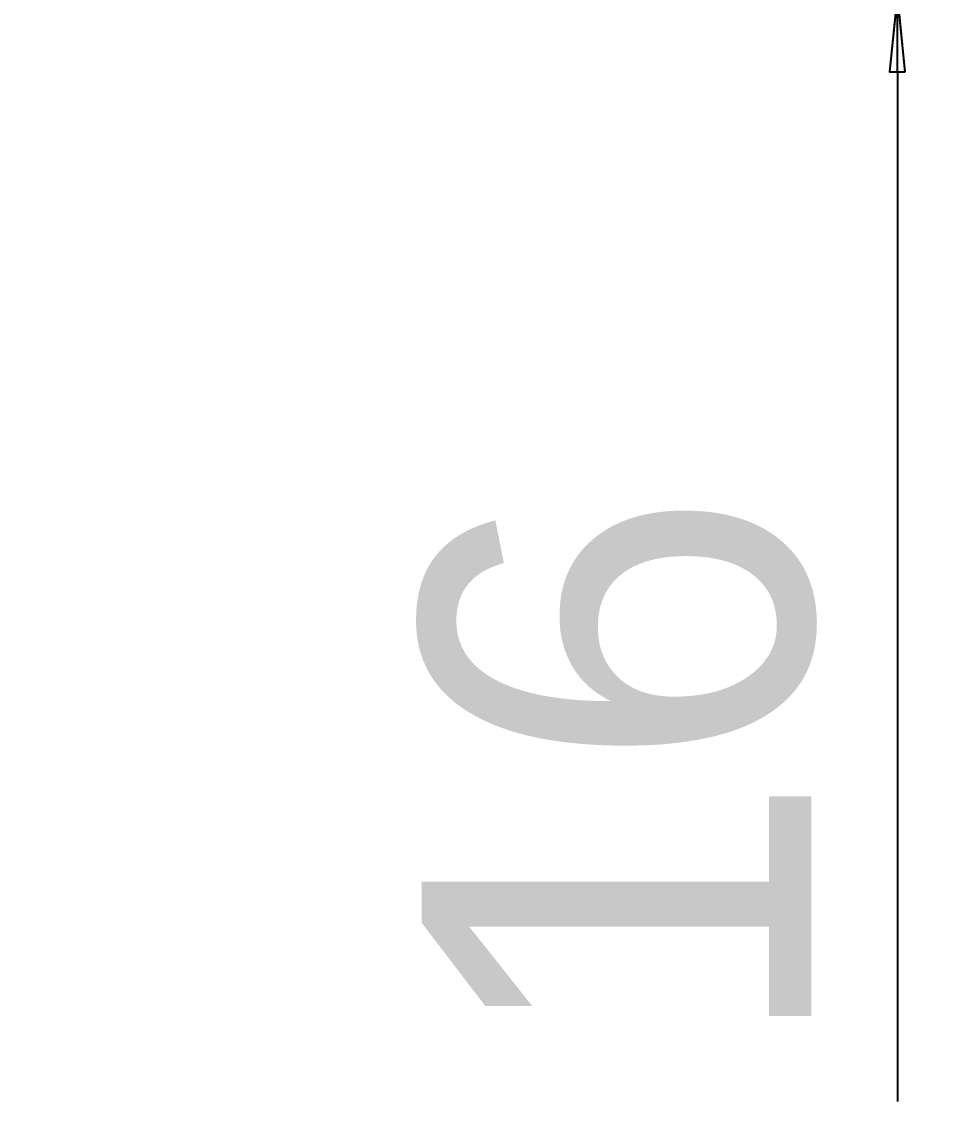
# Model space of a CAD drawing. Header units: millimetres. Extents: x 3100 to 5091, y 868 to 1900.
# Drawn here: x 3582.14 to 3617.37, y 1555.76 to 1597.35 of the extents above; entities that cross this region are included whole.
import ezdxf

# ---------------------------------------------------------------- set-up
doc = ezdxf.new("R2010")
doc.units = ezdxf.units.MM
doc.header["$LTSCALE"] = 1.8
doc.layers.add('치수(ISO)', color=7, linetype='Continuous', lineweight=25)
doc.styles.add('레이블 문자 (JIS)', font='')
doc.styles.get('레이블 문자 (JIS)').set_extended_font_data('Gulim')
doc.dimstyles.new('복사 대상기본값 (JIS)', dxfattribs={"dimscale": 1.5, "dimtxt": 3, "dimasz": 2, "dimexe": 1, "dimexo": 0.5, "dimgap": 0.8, "dimtad": 1, "dimdsep": 46, "dimtxsty": '레이블 문자 (JIS)', "dimblk": 'Filled-1', "dimcen": 0.09, "dimdle": 10, "dimclrd": 256, "dimclre": 256, "dimclrt": 256, "dimazin": 2, "dimtfac": 0.666667, "dimtmove": 0, "dimatfit": 3, "dimldrblk": 'OPEN', "dimfxl": 1, "dimtolj": 1, "dimtzin": 0, "dimlwd": -1, "dimlwe": -1, "dimarcsym": 0})

# ---------------------------------------------------------------- blocks, each defined once
blk = doc.blocks.new('Filled-1')
at = {"color": 0}
for p, q in [((0, 0), (-1, 0.1)), ((-1, 0.1), (-1, -0.1)), ((-1, 0), (0, 0)), ((-1, -0.1), (0, 0))]:
    blk.add_line(p, q, dxfattribs=at)
at = {"color": 0, "flags": 128}
blk.add_lwpolyline([(-1, -0.1), (0, 0), (-1, 0.1), (-1, -0.1)], dxfattribs=at)
at = {"color": 0}
blk.add_solid([(-1, -0.1), (0, 0), (-1, 0.1), (-1, -0.1)], dxfattribs=at)
blk = doc.blocks.new('*D699')
at = {"layer": 'Defpoints', "color": 0}
for p in [(3587.14, 1614.426), (3615.867, 1614.426), (3582.14, 1598.426)]:
    blk.add_point(p, dxfattribs=at)
at = {"layer": '치수(ISO)'}
for p, q in [((3615.867, 1617.426), (3615.867, 1620.426)), ((3587.89, 1614.426), (3617.367, 1614.426)), ((3582.89, 1598.426), (3617.367, 1598.426)), ((3615.867, 1595.426), (3615.867, 1555.762))]:
    blk.add_line(p, q, dxfattribs=at)
at = {"layer": '치수(ISO)', "linetype": 'ByBlock', "xscale": 3, "yscale": 3, "zscale": 3}
for p, rotation in [((3615.867, 1614.426), 270), ((3615.867, 1598.426), 90)]:
    blk.add_blockref('Filled-1', p, dxfattribs=dict(at, rotation=rotation))
at = {"layer": '치수(ISO)', "insert": (3605.158, 1568.469), "char_height": 15, "attachment_point": 5, "rotation": 90, "style": '레이블 문자 (JIS)'}
blk.add_mtext('\\A1;16', dxfattribs=at)
blk = doc.blocks.new('_Open')
at = {"color": 0, "linetype": 'ByBlock', "lineweight": -2}
for p, q in [((-1, 0.167), (0, 0)), ((-1, -0.167), (0, 0)), ((0, 0), (-1, 0))]:
    blk.add_line(p, q, dxfattribs=at)

msp = doc.modelspace()

# ---------------------------------------------------------------- dimensions: what is measured, and where the dimension line sits
at = {"layer": '치수(ISO)'}
dim = msp.add_linear_dim(base=(3615.867, 1614.426), p1=(3582.14, 1598.426), p2=(3587.14, 1614.426), angle=90, dimstyle='복사 대상기본값 (JIS)', override={"dimtxt": 10, "dimgap": 2, "dimtxsty": '레이블 문자 (JIS)', "dimtofl": 0, "dimatfit": 1, "dimldrblk": 'Open'}, dxfattribs=at)
dim.commit()
dim.dimension.update_dxf_attribs({"geometry": '*D699', "text_midpoint": (3615.867, 1568.469), "dimtype": 160})

doc.saveas('drawing.dxf')
